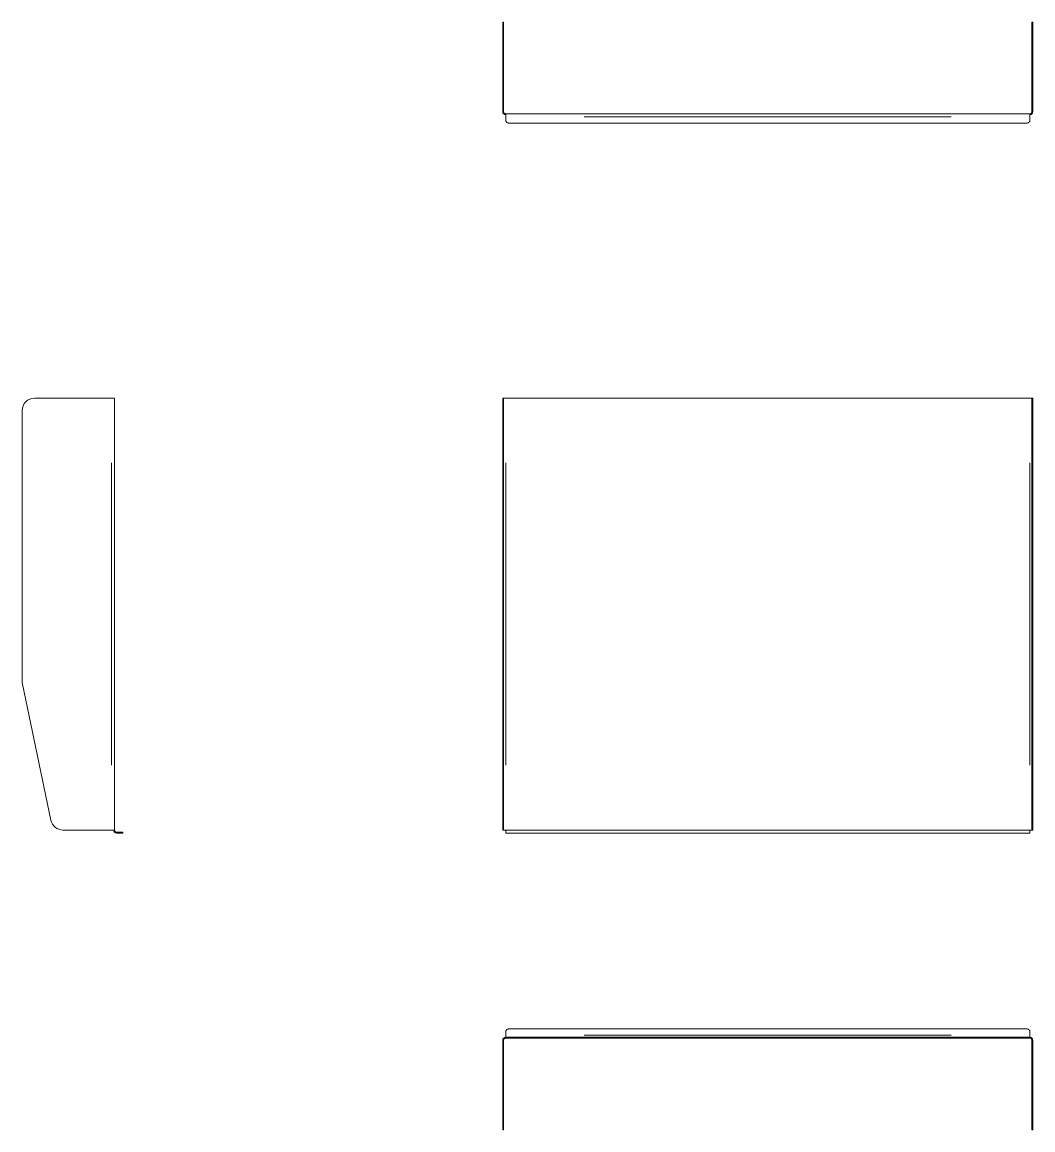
# Model space of a CAD drawing. Header units: millimetres. Extents: x 2480 to 5623, y 2143 to 3938.
# Drawn here: x 2480 to 4119, y 2143 to 3938 of the extents above; entities that cross this region are included whole.
import ezdxf

# ---------------------------------------------------------------- set-up
doc = ezdxf.new("R2010")
doc.units = ezdxf.units.MM

msp = doc.modelspace()

# ---------------------------------------------------------------- linework, layer by layer
at = {"color": 7, "linetype": 'Continuous', "lineweight": 15}
for p, q in [((3259.5498, 3938.3623), (3260.9828, 3938.3623)), ((3259.5498, 3891.6803), (3259.5498, 3938.3623)), ((3260.9828, 3938.3623), (3260.9828, 3891.6803)), ((4117.9263, 3938.3623), (4119.3593, 3938.3623)), ((4117.9263, 3891.6803), (4117.9263, 3938.3623)), ((4119.3593, 3938.3623), (4119.3593, 3891.6803)), ((3259.5498, 3872.103), (3259.5498, 3891.6803)), ((3260.9828, 3891.6803), (3260.9828, 3872.103)), ((4119.3593, 3891.6803), (4119.3593, 3872.103)), ((3259.5498, 3793.3623), (3259.5498, 3872.103)), ((3260.9828, 3872.103), (3260.9828, 3793.3623)), ((4117.9263, 3872.103), (4117.9263, 3793.3623)), ((4119.3593, 3793.3623), (4119.3593, 3872.103)), ((4114.5826, 3789.8623), (3264.3265, 3789.8623)), ((3264.3265, 3789.8623), (4114.5826, 3789.8623)), ((3264.3265, 3784.8623), (3264.3265, 3789.8623)), ((4114.5826, 3789.8623), (4114.5826, 3784.8623)), ((3264.3265, 3779.8623), (3264.3265, 3784.8623)), ((3269.1677, 3774.8623), (4109.7414, 3774.8623)), ((4114.5826, 3784.8623), (4114.5826, 3779.8623)), ((2500.1105, 3328.7909), (2625.1105, 3328.7909)), ((2630.1105, 3328.7909), (2630.1105, 2628.7909)), ((3259.5498, 3328.7909), (3260.9828, 3328.7909)), ((3259.5498, 3308.7909), (3259.5498, 3328.7909)), ((3260.9828, 3328.7909), (3260.9828, 3308.7909)), ((3264.3265, 3328.7909), (4114.5826, 3328.7909)), ((4117.9263, 3328.7909), (4119.3593, 3328.7909)), ((4119.3593, 3328.7909), (4119.3593, 3308.7909)), ((2480.1105, 3308.7909), (2480.1105, 2868.1212)), ((3259.5498, 2868.1212), (3259.5498, 3308.7909)), ((3260.9828, 3308.7909), (3260.9828, 2868.1212)), ((4117.9263, 2868.1212), (4117.9263, 3308.7909)), ((4119.3593, 3308.7909), (4119.3593, 2868.1212)), ((2480.1105, 2868.1212), (2526.7925, 2644.7004)), ((3259.5498, 2868.1212), (3260.9828, 2868.1212)), ((3259.5498, 2644.7004), (3259.5498, 2868.1212)), ((3260.9828, 2868.1212), (3260.9828, 2644.7004)), ((4117.9263, 2868.1212), (4119.3593, 2868.1212)), ((4117.9263, 2644.7004), (4117.9263, 2868.1212)), ((4119.3593, 2868.1212), (4119.3593, 2644.7004)), ((3259.5498, 2628.7909), (3259.5498, 2644.7004)), ((3260.9828, 2644.7004), (3260.9828, 2628.7909)), ((4119.3593, 2644.7004), (4119.3593, 2628.7909)), ((2625.1105, 2628.7909), (2546.3697, 2628.7909)), ((2638.6105, 2625.2909), (2633.6105, 2625.2909)), ((2633.6105, 2623.7909), (2638.6105, 2623.7909)), ((2643.6105, 2623.7909), (2643.6105, 2625.2909)), ((3260.9828, 2628.7909), (3259.5498, 2628.7909)), ((4114.5826, 2628.7909), (3264.3265, 2628.7909)), ((3264.3265, 2623.7909), (3264.3265, 2628.7909)), ((3264.3265, 2628.7909), (4114.5826, 2628.7909)), ((4114.5826, 2623.7909), (3264.3265, 2623.7909)), ((4114.5826, 2628.7909), (4114.5826, 2623.7909)), ((4119.3593, 2628.7909), (4117.9263, 2628.7909)), ((3264.3265, 2296.3014), (3264.3265, 2301.3014)), ((4109.7414, 2306.3014), (3269.1677, 2306.3014)), ((4114.5826, 2301.3014), (4114.5826, 2296.3014)), ((3259.5498, 2162.8014), (3259.5498, 2287.8014)), ((3260.9828, 2287.8014), (3260.9828, 2162.8014)), ((3264.3265, 2296.3014), (3264.3265, 2292.8014)), ((4114.5826, 2292.8014), (3264.3265, 2292.8014)), ((3264.3265, 2291.3014), (4114.5826, 2291.3014)), ((4114.5826, 2292.8014), (4114.5826, 2296.3014)), ((4117.9263, 2287.8014), (4117.9263, 2162.8014)), ((4119.3593, 2162.8014), (4119.3593, 2287.8014)), ((3259.5498, 2142.8014), (3259.5498, 2162.8014)), ((3260.9828, 2162.8014), (3260.9828, 2142.8014)), ((4119.3593, 2162.8014), (4119.3593, 2142.8014)), ((3260.9828, 2142.8014), (3259.5498, 2142.8014)), ((4119.3593, 2142.8014), (4117.9263, 2142.8014))]:
    msp.add_line(p, q, dxfattribs=at)
at = {"color": 8, "linetype": 'Continuous', "lineweight": 15}
for p, q in [((3259.7647, 3891.6803), (3260.7678, 3891.6803)), ((4118.1413, 3891.6803), (4119.1444, 3891.6803)), ((3260.7678, 3872.103), (3259.7647, 3872.103)), ((4119.1444, 3872.103), (4118.1413, 3872.103)), ((3987.0442, 3784.8623), (3391.8649, 3784.8623)), ((3260.7678, 3308.7909), (3259.7647, 3308.7909)), ((4119.1444, 3308.7909), (4118.1413, 3308.7909)), ((2625.1105, 3223.7909), (2625.1105, 2733.7909)), ((3264.3265, 2733.7909), (3264.3265, 3223.7909)), ((4114.5826, 2733.7909), (4114.5826, 3223.7909)), ((3259.7647, 2644.7004), (3260.7678, 2644.7004)), ((4118.1413, 2644.7004), (4119.1444, 2644.7004)), ((2638.6105, 2625.0659), (2638.6105, 2624.0159)), ((3987.0442, 2296.3014), (3391.8649, 2296.3014)), ((3259.7647, 2162.8014), (3260.7678, 2162.8014)), ((4118.1413, 2162.8014), (4119.1444, 2162.8014))]:
    msp.add_line(p, q, dxfattribs=at)
at = {"color": 7, "linetype": 'Continuous', "lineweight": 15, "flags": 128}
for points in [[(4117.9263, 3872.103), (4117.9263, 3874.8242), (4117.9263, 3877.4948), (4117.9263, 3880.065), (4117.9263, 3882.4872), (4117.9263, 3884.7163), (4117.9263, 3886.7108), (4117.9263, 3888.4336), (4117.9263, 3889.8527), (4117.9263, 3890.9417), (4117.9263, 3891.6803)], [(4117.9263, 3308.7909), (4117.9263, 3311.6372), (4117.9263, 3314.4256), (4117.9263, 3317.0992), (4117.9263, 3319.6037), (4117.9263, 3321.8881), (4117.9263, 3323.9059), (4117.9263, 3325.616), (4117.9263, 3326.9835), (4117.9263, 3327.9808), (4117.9263, 3328.5873), (4117.9263, 3328.7909)], [(4117.9263, 2628.7909), (4117.9263, 2628.9769), (4117.9263, 2629.5314), (4117.9263, 2630.4441), (4117.9263, 2631.698), (4117.9263, 2633.2698), (4117.9263, 2635.1303), (4117.9263, 2637.2448), (4117.9263, 2639.5741), (4117.9263, 2642.0748), (4117.9263, 2644.7004)], [(4117.9263, 2142.8014), (4117.9263, 2143.0049), (4117.9263, 2143.6115), (4117.9263, 2144.6087), (4117.9263, 2145.9763), (4117.9263, 2147.6864), (4117.9263, 2149.7042), (4117.9263, 2151.9886), (4117.9263, 2154.4931), (4117.9263, 2157.1667), (4117.9263, 2159.9551), (4117.9263, 2162.8014)]]:
    msp.add_lwpolyline(points, dxfattribs=at)
at = {"color": 7, "linetype": 'Continuous', "lineweight": 15}
for centre, radius, start, end in [((2500.1105, 3308.7909), 20, 90, 180), ((2546.3697, 2648.7909), 20, 191.801714, 270), ((2633.6105, 2628.7909), 5, 180, 270), ((2633.6105, 2628.7909), 3.5, 180, 270)]:
    msp.add_arc(centre, radius, start, end, dxfattribs=at)
for points, knots in [([(3264.3265, 3788.3623), (3263.7635, 3788.3623), (3263.1562, 3788.4697), (3262.2742, 3788.8352), (3261.9857, 3788.9904), (3261.4395, 3789.3642), (3261.182, 3789.5827), (3260.7157, 3790.0708), (3260.5069, 3790.3404), (3260.1499, 3790.9121), (3260.0015, 3791.214), (3259.6524, 3792.1373), (3259.5498, 3792.773), (3259.5498, 3793.3623)], [0, 0, 0, 0, 0.25, 0.25, 0.375, 0.375, 0.5, 0.5, 0.625, 0.625, 0.75, 0.75, 1, 1, 1, 1]), ([(3264.3265, 3789.8623), (3263.9324, 3789.8623), (3263.5073, 3789.9374), (3262.6841, 3790.2786), (3262.2886, 3790.5457), (3261.6357, 3791.2291), (3261.3805, 3791.6431), (3261.0546, 3792.5048), (3260.9828, 3792.9498), (3260.9828, 3793.3623)], [0, 0, 0, 0, 0.25, 0.25, 0.5, 0.5, 0.75, 0.75, 1, 1, 1, 1]), ([(4117.9263, 3793.3623), (4117.9263, 3792.9498), (4117.8545, 3792.5048), (4117.5286, 3791.6431), (4117.2734, 3791.2291), (4116.6205, 3790.5457), (4116.225, 3790.2786), (4115.4018, 3789.9374), (4114.9767, 3789.8623), (4114.5826, 3789.8623)], [0, 0, 0, 0, 0.25, 0.25, 0.5, 0.5, 0.75, 0.75, 1, 1, 1, 1]), ([(4114.5826, 3788.3623), (4115.1455, 3788.3623), (4115.7529, 3788.4697), (4116.6349, 3788.8352), (4116.9234, 3788.9904), (4117.4696, 3789.3642), (4117.7271, 3789.5827), (4118.1934, 3790.0708), (4118.4022, 3790.3404), (4118.7592, 3790.9121), (4118.9076, 3791.214), (4119.2567, 3792.1373), (4119.3593, 3792.773), (4119.3593, 3793.3623)], [0, 0, 0, 0, 0.25, 0.25, 0.375, 0.375, 0.5, 0.5, 0.625, 0.625, 0.75, 0.75, 1, 1, 1, 1]), ([(3264.3265, 3779.8623), (3264.3265, 3779.2178), (3264.4483, 3778.5735), (3264.9213, 3777.3755), (3265.2729, 3776.8213), (3266.162, 3775.8884), (3266.6982, 3775.5111), (3267.8795, 3774.9973), (3268.5232, 3774.8623), (3269.1677, 3774.8623)], [0, 0, 0, 0, 0.25, 0.25, 0.5, 0.5, 0.75, 0.75, 1, 1, 1, 1]), ([(4109.7414, 3774.8623), (4110.3859, 3774.8623), (4111.0306, 3774.9977), (4112.2095, 3775.5104), (4112.747, 3775.8883), (4113.6361, 3776.8212), (4113.9878, 3777.3754), (4114.4608, 3778.5736), (4114.5826, 3779.2178), (4114.5826, 3779.8623)], [0, 0, 0, 0, 0.25, 0.25, 0.5, 0.5, 0.75, 0.75, 1, 1, 1, 1]), ([(2625.1105, 3328.7909), (2625.6997, 3328.7909), (2626.3355, 3328.7909), (2627.2587, 3328.7909), (2627.5607, 3328.7909), (2628.1324, 3328.7909), (2628.4019, 3328.7909), (2628.8901, 3328.7909), (2629.1086, 3328.7909), (2629.4823, 3328.7909), (2629.6376, 3328.7909), (2630.0031, 3328.7909), (2630.1105, 3328.7909), (2630.1105, 3328.7909)], [0, 0, 0, 0, 0.25, 0.25, 0.375, 0.375, 0.5, 0.5, 0.625, 0.625, 0.75, 0.75, 1, 1, 1, 1]), ([(3260.9828, 3328.7909), (3260.9828, 3328.7909), (3261.0546, 3328.7909), (3261.3805, 3328.7909), (3261.6357, 3328.7909), (3262.2886, 3328.7909), (3262.6841, 3328.7909), (3263.5073, 3328.7909), (3263.9324, 3328.7909), (3264.3265, 3328.7909)], [0, 0, 0, 0, 0.25, 0.25, 0.5, 0.5, 0.75, 0.75, 1, 1, 1, 1]), ([(4114.5826, 3328.7909), (4114.9767, 3328.7909), (4115.4018, 3328.7909), (4116.225, 3328.7909), (4116.6205, 3328.7909), (4117.2734, 3328.7909), (4117.5286, 3328.7909), (4117.8545, 3328.7909), (4117.9263, 3328.7909), (4117.9263, 3328.7909)], [0, 0, 0, 0, 0.25, 0.25, 0.5, 0.5, 0.75, 0.75, 1, 1, 1, 1]), ([(2630.1105, 2628.7909), (2630.1105, 2628.7909), (2630.0031, 2628.7909), (2629.6376, 2628.7909), (2629.4823, 2628.7909), (2629.1086, 2628.7909), (2628.8901, 2628.7909), (2628.4019, 2628.7909), (2628.1324, 2628.7909), (2627.5607, 2628.7909), (2627.2587, 2628.7909), (2626.3355, 2628.7909), (2625.6997, 2628.7909), (2625.1105, 2628.7909)], [0, 0, 0, 0, 0.25, 0.25, 0.375, 0.375, 0.5, 0.5, 0.625, 0.625, 0.75, 0.75, 1, 1, 1, 1]), ([(2638.6105, 2625.2909), (2639.2549, 2625.2909), (2639.8991, 2625.2909), (2641.0972, 2625.2909), (2641.6514, 2625.2909), (2642.5843, 2625.2909), (2642.9616, 2625.2909), (2643.4754, 2625.2909), (2643.6105, 2625.2909), (2643.6105, 2625.2909)], [0, 0, 0, 0, 0.25, 0.25, 0.5, 0.5, 0.75, 0.75, 1, 1, 1, 1]), ([(2643.6105, 2623.7909), (2643.6105, 2623.7909), (2643.475, 2623.7909), (2642.9623, 2623.7909), (2642.5844, 2623.7909), (2641.6515, 2623.7909), (2641.0974, 2623.7909), (2639.8991, 2623.7909), (2639.2549, 2623.7909), (2638.6105, 2623.7909)], [0, 0, 0, 0, 0.25, 0.25, 0.5, 0.5, 0.75, 0.75, 1, 1, 1, 1]), ([(3264.3265, 2628.7909), (3263.9324, 2628.7909), (3263.5073, 2628.7909), (3262.6841, 2628.7909), (3262.2886, 2628.7909), (3261.6357, 2628.7909), (3261.3805, 2628.7909), (3261.0546, 2628.7909), (3260.9828, 2628.7909), (3260.9828, 2628.7909)], [0, 0, 0, 0, 0.25, 0.25, 0.5, 0.5, 0.75, 0.75, 1, 1, 1, 1]), ([(4117.9263, 2628.7909), (4117.9263, 2628.7909), (4117.8545, 2628.7909), (4117.5286, 2628.7909), (4117.2734, 2628.7909), (4116.6205, 2628.7909), (4116.225, 2628.7909), (4115.4018, 2628.7909), (4114.9767, 2628.7909), (4114.5826, 2628.7909)], [0, 0, 0, 0, 0.25, 0.25, 0.5, 0.5, 0.75, 0.75, 1, 1, 1, 1]), ([(3269.1677, 2306.3014), (3268.5232, 2306.3014), (3267.8785, 2306.1659), (3266.6996, 2305.6533), (3266.1621, 2305.2753), (3265.273, 2304.3424), (3264.9213, 2303.7883), (3264.4483, 2302.5901), (3264.3265, 2301.9458), (3264.3265, 2301.3014)], [0, 0, 0, 0, 0.25, 0.25, 0.5, 0.5, 0.75, 0.75, 1, 1, 1, 1]), ([(4114.5826, 2301.3014), (4114.5826, 2301.9458), (4114.4608, 2302.5901), (4113.9879, 2303.7881), (4113.6362, 2304.3423), (4112.7472, 2305.2752), (4112.211, 2305.6525), (4111.0297, 2306.1663), (4110.3859, 2306.3014), (4109.7414, 2306.3014)], [0, 0, 0, 0, 0.25, 0.25, 0.5, 0.5, 0.75, 0.75, 1, 1, 1, 1]), ([(3259.5498, 2287.8014), (3259.5498, 2288.3906), (3259.6524, 2289.0264), (3260.0015, 2289.9496), (3260.1499, 2290.2516), (3260.5069, 2290.8233), (3260.7157, 2291.0928), (3261.182, 2291.581), (3261.4395, 2291.7995), (3261.9857, 2292.1732), (3262.2742, 2292.3285), (3263.1562, 2292.694), (3263.7635, 2292.8014), (3264.3265, 2292.8014)], [0, 0, 0, 0, 0.25, 0.25, 0.375, 0.375, 0.5, 0.5, 0.625, 0.625, 0.75, 0.75, 1, 1, 1, 1]), ([(3260.9828, 2287.8014), (3260.9828, 2288.2139), (3261.0546, 2288.6589), (3261.3805, 2289.5205), (3261.6357, 2289.9345), (3262.2886, 2290.618), (3262.6841, 2290.8851), (3263.5073, 2291.2262), (3263.9324, 2291.3014), (3264.3265, 2291.3014)], [0, 0, 0, 0, 0.25, 0.25, 0.5, 0.5, 0.75, 0.75, 1, 1, 1, 1]), ([(4119.3593, 2287.8014), (4119.3593, 2288.3906), (4119.2567, 2289.0264), (4118.9076, 2289.9496), (4118.7592, 2290.2516), (4118.4022, 2290.8233), (4118.1934, 2291.0928), (4117.7271, 2291.581), (4117.4696, 2291.7995), (4116.9234, 2292.1732), (4116.6349, 2292.3285), (4115.7529, 2292.694), (4115.1455, 2292.8014), (4114.5826, 2292.8014)], [0, 0, 0, 0, 0.25, 0.25, 0.375, 0.375, 0.5, 0.5, 0.625, 0.625, 0.75, 0.75, 1, 1, 1, 1]), ([(4114.5826, 2291.3014), (4114.9767, 2291.3014), (4115.4018, 2291.2262), (4116.225, 2290.8851), (4116.6205, 2290.618), (4117.2734, 2289.9345), (4117.5286, 2289.5205), (4117.8545, 2288.6589), (4117.9263, 2288.2139), (4117.9263, 2287.8014)], [0, 0, 0, 0, 0.25, 0.25, 0.5, 0.5, 0.75, 0.75, 1, 1, 1, 1])]:
    msp.add_open_spline(points, degree=3, knots=knots, dxfattribs=at)

doc.saveas('drawing.dxf')
